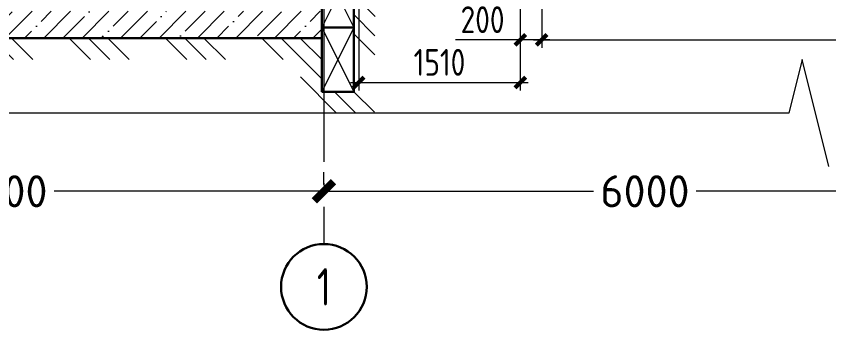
# Model space of a CAD drawing. Extents: x -965262 to 1142518, y -357520 to 71675.
# Drawn here: x 833572 to 841165, y -194301 to -191375 of the extents above; entities that cross this region are included whole.
import ezdxf

# ---------------------------------------------------------------- set-up
doc = ezdxf.new("R2010")
doc.units = 0
doc.header["$LTSCALE"] = 10
doc.linetypes.add('DOTE', pattern=[2.4200000000000004, 2, -0.2, 0.02, -0.2])
doc.layers.get('0').update_dxf_attribs({"linetype": 'CONTINUOUS', "lineweight": 30})
doc.layers.get('Defpoints').update_dxf_attribs({"linetype": 'CONTINUOUS'})
doc.layers.add('DOTE', color=7, linetype='DOTE', lineweight=9)
doc.styles.add('GOST 2.304', font='isocpeur.ttf', dxfattribs={"width": 0.75, "height": 250})
doc.styles.get("Standard").update_dxf_attribs({"font": 'isocpeur.ttf', "height": 300})
doc.styles.add('ГОСТ 2м', font='isocpeur.ttf', dxfattribs={"width": 0.8, "height": 250})
doc.dimstyles.get("Standard").update_dxf_attribs({"dimscale": 100, "dimtxt": 300, "dimasz": 1.8, "dimexe": 1.8, "dimexo": 0.625, "dimgap": 0.9, "dimtad": 0, "dimdec": 0, "dimzin": 0, "dimdsep": 46, "dimtxsty": 'Standard', "dimblk": 'ARCHTICK', "dimcen": 0.9, "dimclrd": 256, "dimclre": 256, "dimclrt": 256, "dimadec": 0, "dimazin": 0, "dimtfac": 1, "dimtdec": 0, "dimtofl": 0, "dimtmove": 0, "dimatfit": 3, "dimfxl": 1, "dimtolj": 1, "dimtzin": 0, "dimlwd": 15, "dimlwe": 15, "dimarcsym": 0})
doc.dimstyles.new('ГОСТ 2м', dxfattribs={"dimtxt": 250, "dimasz": 100, "dimexe": 75, "dimexo": 150, "dimgap": 62.5, "dimtad": 1, "dimdec": 0, "dimtxsty": 'ГОСТ 2м', "dimblk": 'ARCHTICK', "dimcen": 150, "dimdle": 75, "dimclrd": 256, "dimclre": 256, "dimclrt": 256, "dimadec": 0, "dimazin": 0, "dimtfac": 1, "dimtdec": 0, "dimtmove": 0, "dimatfit": 3, "dimldrblk": 'OBLIQUE', "dimfxl": 1, "dimlwd": 15, "dimlwe": 15, "dimarcsym": 0})

# ---------------------------------------------------------------- blocks, each defined once
blk = doc.blocks.new('_ArchTick')
at = {"color": 0, "linetype": 'ByBlock', "lineweight": 0, "const_width": 0.4}
blk.add_lwpolyline([(-0.5, -0.5), (0.5, 0.5)], dxfattribs=at)
blk = doc.blocks.new('*D587')
at = {"lineweight": 15, "transparency": 16777216}
for p, q in [((830447.1209901746, -192946.0955544568), (830447.1209901746, -192828.5955544567)), ((836447.1209901748, -192946.0955544568), (836447.1209901748, -192828.5955544567)), ((830447.1209901746, -193008.5955544567), (832967.1209901747, -193008.5955544567)), ((836447.1209901748, -193008.5955544567), (833927.1209901747, -193008.5955544567))]:
    blk.add_line(p, q, dxfattribs=at)
at = {"layer": 'Defpoints', "color": 0, "lineweight": 15, "transparency": 16777216}
for p in [(830447.1209901746, -193008.5955544568), (830447.1209901746, -193008.5955544567), (836447.1209901748, -193008.5955544568)]:
    blk.add_point(p, dxfattribs=at)
at = {"lineweight": 15, "transparency": 16777216, "xscale": 180, "yscale": 180, "zscale": 180, "rotation": 180}
blk.add_blockref('_ArchTick', (830447.1209901746, -193008.5955544567), dxfattribs=at)
at = {"lineweight": 15, "transparency": 16777216, "xscale": 180, "yscale": 180, "zscale": 180}
blk.add_blockref('_ArchTick', (836447.1209901748, -193008.5955544567), dxfattribs=at)
at = {"lineweight": 15, "transparency": 16777216, "insert": (833447.1209901747, -193008.5955544567), "char_height": 300, "attachment_point": 5}
blk.add_mtext('\\A1;6000', dxfattribs=at)
blk = doc.blocks.new('*D588')
at = {"lineweight": 15, "transparency": 16777216}
for p, q in [((836447.1209901746, -192946.0955544568), (836447.1209901746, -192828.5955544567)), ((842447.1209901748, -192946.0955544568), (842447.1209901748, -192828.5955544567)), ((836447.1209901746, -193008.5955544567), (838967.1209901747, -193008.5955544567)), ((842447.1209901748, -193008.5955544567), (839927.1209901747, -193008.5955544567))]:
    blk.add_line(p, q, dxfattribs=at)
at = {"layer": 'Defpoints', "color": 0, "lineweight": 15, "transparency": 16777216}
for p in [(836447.1209901746, -193008.5955544568), (836447.1209901746, -193008.5955544567), (842447.1209901748, -193008.5955544568)]:
    blk.add_point(p, dxfattribs=at)
at = {"lineweight": 15, "transparency": 16777216, "xscale": 180, "yscale": 180, "zscale": 180, "rotation": 180}
blk.add_blockref('_ArchTick', (836447.1209901746, -193008.5955544567), dxfattribs=at)
at = {"lineweight": 15, "transparency": 16777216, "xscale": 180, "yscale": 180, "zscale": 180}
blk.add_blockref('_ArchTick', (842447.1209901748, -193008.5955544567), dxfattribs=at)
at = {"lineweight": 15, "transparency": 16777216, "insert": (839447.1209901747, -193008.5955544567), "char_height": 300, "attachment_point": 5}
blk.add_mtext('\\A1;6000', dxfattribs=at)
blk = doc.blocks.new('*D620')
at = {"lineweight": 15, "transparency": 16777216}
for p, q in [((838282.1209901755, -190878.8691463453), (838282.1209901755, -192067.6146479337)), ((836772.120990176, -191028.8691463453), (836772.120990176, -192067.6146479337)), ((836697.120990176, -191992.6146479337), (838357.1209901755, -191992.6146479337))]:
    blk.add_line(p, q, dxfattribs=at)
at = {"layer": 'Defpoints', "color": 0, "lineweight": 15, "transparency": 16777216}
for p in [(838282.1209901755, -190728.8691463453), (836772.120990176, -190878.8691463453), (838282.1209901755, -191992.6146479337)]:
    blk.add_point(p, dxfattribs=at)
at = {"lineweight": 15, "transparency": 16777216, "xscale": 100, "yscale": 100, "zscale": 100, "rotation": 180}
blk.add_blockref('_ArchTick', (836772.120990176, -191992.6146479337), dxfattribs=at)
at = {"lineweight": 15, "transparency": 16777216, "xscale": 100, "yscale": 100, "zscale": 100}
blk.add_blockref('_ArchTick', (838282.1209901755, -191992.6146479337), dxfattribs=at)
at = {"lineweight": 15, "transparency": 16777216, "insert": (837527.1209901758, -191805.1146479337), "char_height": 250, "attachment_point": 5, "style": 'ГОСТ 2м'}
blk.add_mtext('1510', dxfattribs=at)
blk = doc.blocks.new('_Oblique')
at = {"color": 0, "linetype": 'ByBlock', "lineweight": -2}
blk.add_line((-0.5, -0.5), (0.5, 0.5), dxfattribs=at)
blk = doc.blocks.new('*D592')
at = {"lineweight": 15, "transparency": 16777216}
for p, q in [((838282.1209901755, -190878.8691463453), (838282.1209901755, -191669.3276339913)), ((838482.120990176, -190878.8691463453), (838482.120990176, -191669.3276339913)), ((838282.1209901755, -191594.3276339913), (837677.1209901755, -191594.3276339913)), ((838557.120990176, -191594.3276339913), (838282.1209901755, -191594.3276339913))]:
    blk.add_line(p, q, dxfattribs=at)
at = {"layer": 'Defpoints', "color": 0, "lineweight": 15, "transparency": 16777216}
for p in [(838282.1209901755, -190728.8691463453), (838482.120990176, -190728.8691463453), (838282.1209901755, -191594.3276339913)]:
    blk.add_point(p, dxfattribs=at)
at = {"lineweight": 15, "transparency": 16777216, "xscale": 100, "yscale": 100, "zscale": 100, "rotation": 180}
blk.add_blockref('_ArchTick', (838282.1209901755, -191594.3276339913), dxfattribs=at)
at = {"lineweight": 15, "transparency": 16777216, "xscale": 100, "yscale": 100, "zscale": 100}
blk.add_blockref('_ArchTick', (838482.120990176, -191594.3276339913), dxfattribs=at)
at = {"lineweight": 15, "transparency": 16777216, "insert": (837929.6209901755, -191406.8276339913), "char_height": 250, "attachment_point": 5, "style": 'ГОСТ 2м'}
blk.add_mtext('200', dxfattribs=at)
blk = doc.blocks.new('*D621')
at = {"lineweight": 15, "transparency": 16777216}
for p, q in [((838482.120990176, -190878.8691463453), (838482.120990176, -191669.3276339913)), ((848447.1209901748, -191444.3276339913), (848447.1209901748, -191519.3276339913)), ((838407.120990176, -191594.3276339913), (848522.1209901748, -191594.3276339913))]:
    blk.add_line(p, q, dxfattribs=at)
at = {"layer": 'Defpoints', "color": 0, "lineweight": 15, "transparency": 16777216}
for p in [(838482.120990176, -190728.8691463453), (848447.1209901748, -191594.3276339913), (848447.1209901748, -191594.3276339913)]:
    blk.add_point(p, dxfattribs=at)
at = {"lineweight": 15, "transparency": 16777216, "xscale": 100, "yscale": 100, "zscale": 100, "rotation": 180}
blk.add_blockref('_ArchTick', (838482.120990176, -191594.3276339913), dxfattribs=at)
at = {"lineweight": 15, "transparency": 16777216, "xscale": 100, "yscale": 100, "zscale": 100}
blk.add_blockref('_ArchTick', (848447.1209901748, -191594.3276339913), dxfattribs=at)
at = {"lineweight": 15, "transparency": 16777216, "insert": (843464.6209901754, -191406.8276339913), "char_height": 250, "attachment_point": 5, "style": 'ГОСТ 2м'}
blk.add_mtext('9965', dxfattribs=at)

msp = doc.modelspace()

# ---------------------------------------------------------------- hatches: boundary and pattern name
at = {"lineweight": 15}
h = msp.add_hatch(dxfattribs=at)
h.set_pattern_fill('AR-B816', color=4)
h.set_pattern_definition([(0, (2137795.270758046, -240178.1833357298), (0, 203.2), []), (90, (2137795.270758046, -240178.1833357298), (-203.2, 203.2), [203.2, -203.2])])
edge = h.paths.add_edge_path()
edge.add_ellipse((837531.2607466017, -187602.7818616834), major_axis=(723.0677627399564, -4.427513106030627e-14), ratio=0.2952216589364852, start_angle=0, end_angle=360)
h.paths.add_polyline_path([(837745.3755346362, -191472.8599510424), (837292.2505346362, -191472.8599510424), (837292.2505346362, -191847.8599510424), (837745.3755346362, -191847.8599510424)], flags=9)
h = msp.add_hatch(dxfattribs=at)
h.set_pattern_fill('AR-B816', color=4)
h.set_pattern_definition([(0, (2137795.270758046, -242286.100177207), (0, 203.2), []), (90, (2137795.270758046, -242286.100177207), (-203.2, 203.2), [203.2, -203.2])])
edge = h.paths.add_edge_path()
edge.add_ellipse((837531.2607466017, -189710.6987031606), major_axis=(723.0677627399564, -4.427513106030627e-14), ratio=0.2952216589364852, start_angle=0, end_angle=360)
h.paths.add_polyline_path([(837745.3755346362, -193580.7767925196), (837292.2505346362, -193580.7767925196), (837292.2505346362, -193955.7767925196), (837745.3755346362, -193955.7767925196)], flags=9)
h = msp.add_hatch(dxfattribs=at)
h.set_pattern_fill('ANSI35', color=256, scale=40, style=0)
h.set_pattern_definition([(45, (817774.8966540124, -182488.0372228069), (-179.605122421383, 179.6051224213831), []), (45, (817954.5018540125, -182488.0372228069), (-179.605122421383, 179.6051224213831), [317.5, -63.5, 0, -63.5])])
h.paths.add_polyline_path([(853223.8133305635, -190728.8691463453), (852185.5971394482, -190728.8691463453), (852185.5971394482, -190978.8691463453), (853223.8133305635, -190978.8691463453)], flags=17)
h.paths.add_polyline_path([(830437.1209901753, -190728.8691463453), (830137.120990175, -190728.8691463453), (830137.120990175, -190828.8691463453), (830137.1209901753, -190878.8691463453), (830437.1209901753, -190878.8691463453)])
h.paths.add_polyline_path([(836447.1209901748, -190728.8691463453), (836122.1209901753, -190728.8691463453), (836122.1209901753, -190878.8691463453), (836447.1209901748, -190878.8691463453)])
h.paths.add_polyline_path([(836572.120990176, -190728.8691463453), (836447.1209901748, -190728.8691463453), (836447.1209901748, -190878.8691463453), (836572.120990176, -190878.8691463453)])
h.paths.add_polyline_path([(833447.1209901748, -191328.8691463452), (830447.1209901748, -191328.8691463452), (830447.1209901748, -191578.8691463453), (833447.1209901748, -191578.8691463453)])
h.paths.add_polyline_path([(836427.1209901755, -191478.8691463448), (836427.1209901755, -191328.8691463452), (833447.1209901748, -191328.8691463452), (833447.1209901748, -191578.8691463453), (836427.120990175, -191578.8691463453)])
h.paths.add_polyline_path([(842447.1209901748, -190728.8691463453), (836772.120990176, -190728.8691463453), (836772.120990176, -190878.8691463453), (836727.1209901753, -190878.8691463453), (836727.1209901753, -190978.8691463453), (842447.1209901748, -190978.8691463453)])
h.paths.add_polyline_path([(848447.1209901748, -190728.8691463453), (842447.1209901748, -190728.8691463453), (842447.1209901748, -190978.8691463453), (848447.1209901748, -190978.8691463453)])
h.paths.add_polyline_path([(853223.8133305635, -190728.8691463453), (848447.1209901748, -190728.8691463453), (848447.1209901748, -190978.8691463453), (853223.8133305635, -190978.8691463453)])
h = msp.add_hatch(dxfattribs=at)
h.set_pattern_fill('MCSHATCHBG', color=256, scale=40, angle=90, style=0, pattern_type=2)
h.set_pattern_definition([(135, (817774.8966540124, -182488.0372228069), (-449.9999271199941, -449.999927119994), []), (135, (817774.8966540124, -182308.0372228069), (-449.9999271199941, -449.999927119994), []), (135, (817774.8966540124, -183028.0372228069), (-449.9999271199941, -449.999927119994), [])])
h.paths.add_polyline_path([(852185.5971394482, -190978.8691463453), (852185.5971394482, -191178.8691463453)], flags=17)
h.paths.add_polyline_path([(828942.6568760232, -191728.8691463453), (828942.6568760232, -191528.8691463453), (830137.1209901753, -191528.8691463453), (830137.1209901753, -192278.657618096), (829937.1209901753, -192278.657618096), (829937.1209901753, -191728.8691463453)])
h.paths.add_polyline_path([(836727.1209901755, -190978.8691463452), (852185.5971394482, -190978.8691463452), (852185.5971394486, -191178.8691463453), (836927.120990175, -191178.8691463453), (836919.1804761852, -192278.657618096), (836227.1209901753, -192278.657618096), (836227.1209901753, -191778.8691463453), (830637.1209901755, -191778.8691463453), (830637.1209901755, -192278.657618096), (830437.1209901755, -192278.657618096), (830437.1209901755, -191578.8691463453), (836427.120990175, -191578.8691463441), (836427.120990175, -192078.8691463453), (836727.1209901755, -192078.8691463453), (836727.1209901755, -191178.8691463453)])

# ---------------------------------------------------------------- linework, layer by layer
for p, q in [((836427.120990175, -190878.8691463453, 8350.535095824747), (836427.1209901755, -191478.8691463453, 8350.535095824747)), ((836727.1209901753, -190878.8691463453, 8350.535095824747), (836727.1209901753, -191478.8691463453, 8350.535095824747)), ((836427.1209901755, -191478.8691463453, 8350.535095824747), (836727.120990175, -191478.8691463453, 8350.535095824747)), ((836427.120990175, -191478.8691463453, 8350.535095824747), (836427.1209901753, -192078.8691463453, 8350.535095824747)), ((836727.1209901753, -191478.8691463453, 8350.535095824747), (836727.1209901755, -192078.8691463453, 8350.535095824747)), ((830437.1209901753, -191578.8691463452, 8350.535095824747), (836427.1209901755, -191578.8691463452, 8350.535095824747)), ((836427.1209901755, -192078.8691463453, 8350.535095824747), (836727.120990175, -192078.8691463453, 8350.535095824747))]:
    msp.add_line(p, q)
for p, q in [((836427.120990175, -190878.8691463453, 8350.535095824747), (836727.1209901753, -191478.8691463453, 8350.535095824747)), ((836727.1209901753, -190878.8691463453, 8350.535095824747), (836427.120990175, -191478.8691463453, 8350.535095824747)), ((836427.120990175, -191478.8691463453, 8350.535095824747), (836727.1209901755, -192078.8691463453, 8350.535095824747)), ((836727.1209901753, -191478.8691463453, 8350.535095824747), (836427.1209901753, -192078.8691463453, 8350.535095824747))]:
    msp.add_line(p, q, dxfattribs=at)
at = {"color": 5, "lineweight": 15, "ltscale": 10, "extrusion": (-0.004742184027521362, -0.01903106389992113, -0.9998076466488374), "elevation": -9601.133342982785}
msp.add_lwpolyline([(862334.7053569234, -17049.70946048482), (862334.7053569235, -16534.32125728378)], dxfattribs=at)
at = {"color": 5, "lineweight": 15, "ltscale": 10, "extrusion": (-0.004742184027521417, 0.01903106389992135, -0.9998076466488374), "elevation": -16900.63711852518}
msp.add_lwpolyline([(-769595.2197534351, -390185.7386191682), (-769595.2197534353, -389154.9622127638)], dxfattribs=at)
at = {"color": 5, "lineweight": 15, "ltscale": 10, "extrusion": (0, 1, 0), "elevation": -192278.657618096}
msp.add_lwpolyline([(-840791.0571738866, 9274.998918015037), (-829894.8795809199, 10159.02951646859)], dxfattribs=at)
at = {"layer": 'DOTE', "lineweight": 5, "ltscale": 100, "extrusion": (0, -1, 0)}
msp.add_line((836447.1209901748, -185893.1490080762, 6899.24516605563), (836447.1209901748, -193500.8625323627, 6899.24516605563), dxfattribs=at)
at = {"layer": 'DOTE', "linetype": 'Continuous', "lineweight": 30}
msp.add_circle((836447.1209901748, -193900.8625323626, 6899.24516605563), 400, dxfattribs=at)

# ---------------------------------------------------------------- texts
at = {"layer": 'DOTE', "linetype": 'Continuous', "lineweight": 30, "ltscale": 100, "insert": (836447.1209901748, -193900.8625323628, 6899.245166055655), "char_height": 350, "width": 800.00000000004, "attachment_point": 5, "style": 'GOST 2.304'}
msp.add_mtext('1', dxfattribs=at)

# ---------------------------------------------------------------- dimensions: what is measured, and where the dimension line sits
at = {"lineweight": 15}
for base, p1, p2, picture, middle in [((838282.1209901755, -191992.6146479337, 8350.535095824747), (836772.120990176, -190878.8691463453, 8350.535095824747), (838282.1209901755, -190728.8691463453, 8350.535095824747), '*D620', (837527.1209901758, -191805.1146479337, 8350.535095824747)), ((838282.1209901755, -191594.3276339913, 8350.535095824747), (838482.120990176, -190728.8691463453, 8350.535095824747), (838282.1209901755, -190728.8691463453, 8350.535095824747), '*D592', (837929.6209901755, -191406.8276339913, 8350.535095824747)), ((848447.1209901748, -191594.3276339913, 8350.535095824747), (838482.120990176, -190728.8691463453, 8350.535095824747), (848447.1209901748, -191594.3276339913, 8350.535095824747), '*D621', (843464.6209901754, -191406.8276339913, 8350.535095824747))]:
    dim = msp.add_linear_dim(base=base, p1=p1, p2=p2, dimstyle='ГОСТ 2м', dxfattribs=at)
    dim.commit()
    dim.dimension.update_dxf_attribs({"geometry": picture, "text_midpoint": middle})
for base, p1, p2, picture, middle in [((830447.1209901746, -193008.5955544567, 6899.24516605563), (836447.1209901748, -193008.5955544568, 6899.24516605563), (830447.1209901746, -193008.5955544568, 6899.24516605563), '*D587', (833447.1209901747, -193008.5955544567, 6899.24516605563)), ((836447.1209901746, -193008.5955544567, 6899.24516605563), (842447.1209901748, -193008.5955544568, 6899.24516605563), (836447.1209901746, -193008.5955544568, 6899.24516605563), '*D588', (839447.1209901747, -193008.5955544567, 6899.24516605563))]:
    dim = msp.add_linear_dim(base=base, p1=p1, p2=p2, dimstyle='Standard', override={"dimdec": 0}, dxfattribs=at)
    dim.commit()
    dim.dimension.update_dxf_attribs({"geometry": picture, "text_midpoint": middle})

doc.saveas('drawing.dxf')
